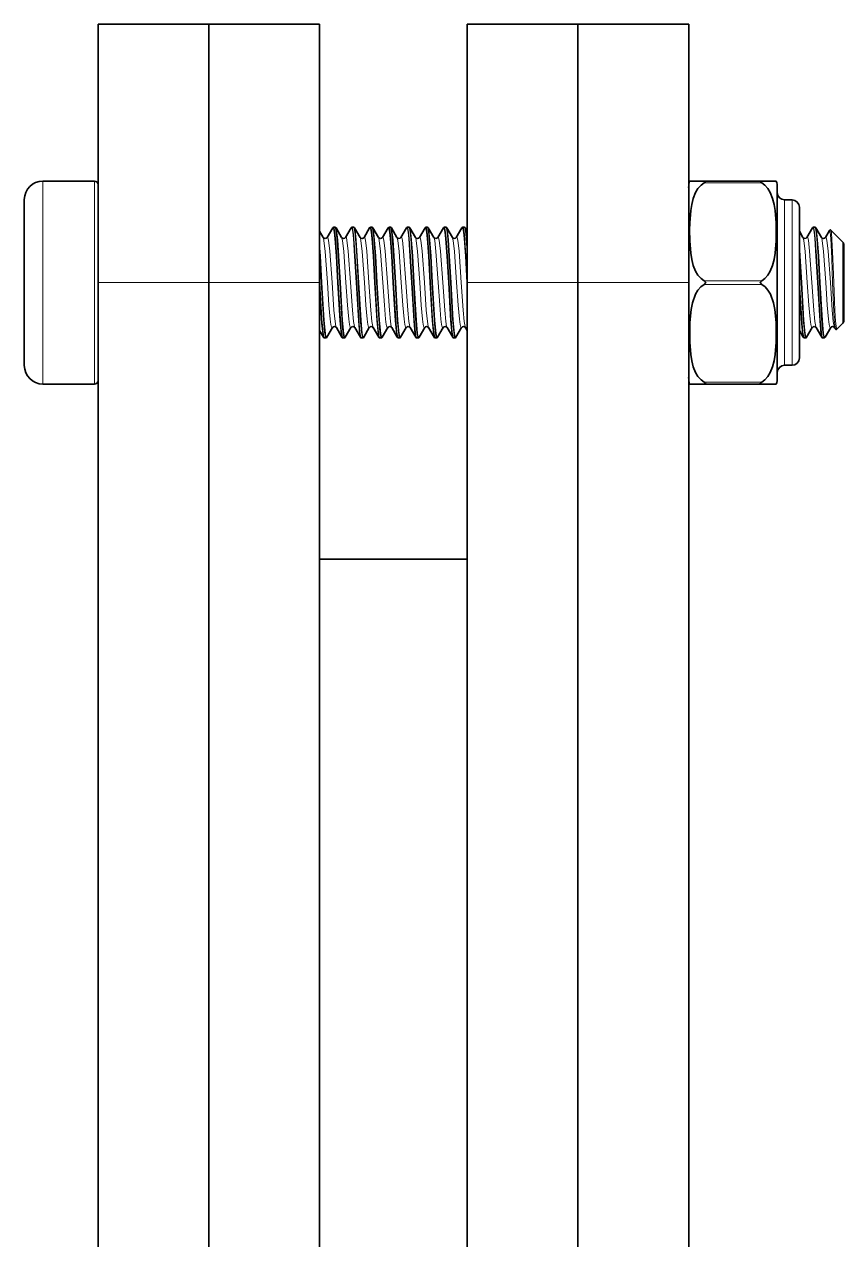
# Model space of a CAD drawing. Extents: x 413 to 941, y 150 to 687.
# Drawn here: x 423.9 to 446.1, y 422.56 to 455.5 of the extents above; entities that cross this region are included whole.
import ezdxf

# ---------------------------------------------------------------- set-up
doc = ezdxf.new("R2010")
doc.units = 0

msp = doc.modelspace()

# ---------------------------------------------------------------- linework, layer by layer
at = {"color": 7, "lineweight": 35, "ltscale": 0.175}
for p, q in [((425.897, 455.5), (425.897, 448.5)), ((428.897, 455.5), (428.897, 448.5)), ((428.897, 455.5), (428.897, 448.5)), ((431.897, 455.5), (431.897, 448.5)), ((435.897, 455.5), (435.897, 448.5)), ((438.897, 455.5), (438.897, 448.5)), ((438.897, 448.5), (438.897, 455.5)), ((441.897, 448.5), (441.897, 455.5))]:
    msp.add_line(p, q, dxfattribs=at)
at = {"color": 7, "lineweight": 35, "ltscale": 0.075}
for p, q in [((425.897, 455.5), (428.897, 455.5)), ((428.897, 455.5), (431.897, 455.5)), ((438.897, 455.5), (435.897, 455.5)), ((438.897, 455.5), (441.897, 455.5))]:
    msp.add_line(p, q, dxfattribs=at)
at = {"color": 7, "lineweight": 13, "ltscale": 0.035789}
for p, q in [((424.397, 451.25), (424.397, 449.818)), ((425.797, 451.25), (425.797, 449.818))]:
    msp.add_line(p, q, dxfattribs=at)
at = {"color": 7, "lineweight": 35, "ltscale": 0.035}
for p, q in [((425.797, 451.25), (424.397, 451.25)), ((425.797, 445.75), (424.397, 445.75))]:
    msp.add_line(p, q, dxfattribs=at)
at = {"color": 7, "lineweight": 35, "ltscale": 0.034488}
msp.add_line((425.897, 451.15), (425.897, 449.77), dxfattribs=at)
at = {"color": 7, "lineweight": 35, "ltscale": 0.009785}
for p, q in [((441.923, 451.25), (442.314, 451.25)), ((443.879, 451.25), (444.271, 451.25)), ((441.923, 445.75), (442.314, 445.75)), ((444.271, 445.75), (443.879, 445.75))]:
    msp.add_line(p, q, dxfattribs=at)
at = {"color": 7, "lineweight": 35, "ltscale": 0.039131}
for p, q in [((442.314, 451.25), (443.879, 451.25)), ((442.314, 445.75), (443.879, 445.75))]:
    msp.add_line(p, q, dxfattribs=at)
at = {"color": 7, "lineweight": 13, "ltscale": 0.039131}
for p, q in [((442.314, 451.2), (443.879, 451.2)), ((442.314, 448.55), (443.879, 448.55)), ((442.314, 448.45), (443.879, 448.45)), ((442.314, 445.8), (443.879, 445.8))]:
    msp.add_line(p, q, dxfattribs=at)
at = {"color": 7, "lineweight": 35, "ltscale": 0.030886}
msp.add_line((444.297, 449.84), (444.297, 451.075), dxfattribs=at)
at = {"color": 7, "lineweight": 35, "ltscale": 0.029282}
msp.add_line((423.897, 450.75), (423.897, 449.579), dxfattribs=at)
at = {"color": 7, "lineweight": 13, "ltscale": 0.0829}
for p, q in [((444.497, 447.425), (444.497, 450.741)), ((444.697, 447.425), (444.697, 450.741))]:
    msp.add_line(p, q, dxfattribs=at)
at = {"color": 7, "lineweight": 35, "ltscale": 0.005}
for p, q in [((444.497, 450.741), (444.697, 450.741)), ((444.497, 446.259), (444.697, 446.259))]:
    msp.add_line(p, q, dxfattribs=at)
at = {"color": 7, "lineweight": 35, "ltscale": 0.075504}
msp.add_line((444.897, 447.521), (444.897, 450.541), dxfattribs=at)
at = {"color": 7, "lineweight": 35, "ltscale": 0.007571}
for p, q in [((432.253, 449.984), (432.101, 449.722)), ((432.342, 449.984), (432.494, 449.722)), ((432.753, 449.984), (432.601, 449.722)), ((432.842, 449.984), (432.994, 449.722)), ((433.253, 449.984), (433.101, 449.722)), ((433.342, 449.984), (433.494, 449.722)), ((433.753, 449.984), (433.601, 449.722)), ((433.842, 449.984), (433.994, 449.722)), ((434.253, 449.984), (434.101, 449.722)), ((434.342, 449.984), (434.494, 449.722)), ((434.753, 449.984), (434.601, 449.722)), ((434.842, 449.984), (434.994, 449.722)), ((435.253, 449.984), (435.101, 449.722)), ((435.342, 449.984), (435.494, 449.722)), ((435.753, 449.984), (435.601, 449.722)), ((445.253, 449.984), (445.101, 449.722)), ((445.342, 449.984), (445.494, 449.722)), ((432.092, 447.016), (432.244, 447.278)), ((432.503, 447.016), (432.351, 447.278)), ((432.592, 447.016), (432.744, 447.278)), ((433.003, 447.016), (432.851, 447.278)), ((433.092, 447.016), (433.244, 447.278)), ((433.503, 447.016), (433.351, 447.278)), ((433.592, 447.016), (433.744, 447.278)), ((434.003, 447.016), (433.851, 447.278)), ((434.092, 447.016), (434.244, 447.278)), ((434.503, 447.016), (434.351, 447.278)), ((434.592, 447.016), (434.744, 447.278)), ((435.003, 447.016), (434.851, 447.278)), ((435.092, 447.016), (435.244, 447.278)), ((435.503, 447.016), (435.351, 447.278)), ((435.592, 447.016), (435.744, 447.278)), ((445.092, 447.016), (445.244, 447.278)), ((445.503, 447.016), (445.351, 447.278)), ((445.592, 447.016), (445.744, 447.278))]:
    msp.add_line(p, q, dxfattribs=at)
at = {"color": 7, "lineweight": 35, "ltscale": 0.000984192}
for p, q in [((432.317, 450), (432.278, 450)), ((432.817, 450), (432.778, 450)), ((433.317, 450), (433.278, 450)), ((433.817, 450), (433.778, 450)), ((434.317, 450), (434.278, 450)), ((434.817, 450), (434.778, 450)), ((435.317, 450), (435.278, 450)), ((435.817, 450), (435.778, 450)), ((445.317, 450), (445.278, 450)), ((432.067, 447), (432.028, 447)), ((432.567, 447), (432.528, 447)), ((433.067, 447), (433.028, 447)), ((433.567, 447), (433.528, 447)), ((434.067, 447), (434.028, 447)), ((434.567, 447), (434.528, 447)), ((435.067, 447), (435.028, 447)), ((435.567, 447), (435.528, 447)), ((445.067, 447), (445.028, 447)), ((445.567, 447), (445.528, 447))]:
    msp.add_line(p, q, dxfattribs=at)
at = {"color": 7, "lineweight": 35, "ltscale": 0.002735}
msp.add_line((435.842, 449.984), (435.897, 449.889), dxfattribs=at)
at = {"color": 7, "lineweight": 13, "ltscale": 0.101711}
for p, q in [((424.397, 449.818), (424.397, 445.75)), ((425.797, 449.818), (425.797, 445.75))]:
    msp.add_line(p, q, dxfattribs=at)
at = {"color": 7, "lineweight": 35, "ltscale": 0.098013}
msp.add_line((425.897, 449.77), (425.897, 445.85), dxfattribs=at)
at = {"color": 7, "lineweight": 35, "ltscale": 0.004836}
msp.add_line((431.897, 449.889), (431.994, 449.722), dxfattribs=at)
at = {"color": 7, "lineweight": 35, "ltscale": 0.097885}
msp.add_line((444.297, 445.925), (444.297, 449.84), dxfattribs=at)
at = {"color": 7, "lineweight": 35, "ltscale": 0.004835}
msp.add_line((444.897, 449.889), (444.994, 449.722), dxfattribs=at)
at = {"color": 7, "lineweight": 35, "ltscale": 0.005623}
msp.add_line((445.714, 449.916), (445.601, 449.722), dxfattribs=at)
at = {"color": 7, "lineweight": 35, "ltscale": 0.011418}
msp.add_line((446.073, 449.599), (445.75, 449.922), dxfattribs=at)
at = {"color": 7, "lineweight": 35, "ltscale": 0.083218}
msp.add_line((423.897, 449.579), (423.897, 446.25), dxfattribs=at)
at = {"color": 7, "lineweight": 13, "ltscale": 0.008567}
msp.add_line((431.897, 449.557), (431.919, 449.215), dxfattribs=at)
at = {"color": 7, "lineweight": 13, "ltscale": 0.008681}
msp.add_line((444.896, 449.562), (444.919, 449.215), dxfattribs=at)
at = {"color": 7, "lineweight": 13, "ltscale": 0.014305}
msp.add_line((446.073, 449.599), (446.073, 449.027), dxfattribs=at)
at = {"color": 7, "lineweight": 35, "ltscale": 0.013568}
msp.add_line((446.097, 449.543), (446.097, 449), dxfattribs=at)
at = {"color": 7, "lineweight": 13, "ltscale": 0.002283}
for p, q in [((431.897, 449.31), (431.902, 449.219)), ((444.897, 449.31), (444.902, 449.219))]:
    msp.add_line(p, q, dxfattribs=at)
at = {"color": 7, "lineweight": 13, "ltscale": 0.018029}
for p, q in [((431.902, 449.219), (431.942, 448.499)), ((432.402, 449.219), (432.442, 448.499)), ((432.902, 449.219), (432.942, 448.499)), ((433.402, 449.219), (433.442, 448.499)), ((433.902, 449.219), (433.942, 448.499)), ((434.402, 449.219), (434.442, 448.499)), ((434.902, 449.219), (434.942, 448.499)), ((435.402, 449.219), (435.442, 448.499)), ((444.902, 449.219), (444.942, 448.499)), ((445.402, 449.219), (445.442, 448.499))]:
    msp.add_line(p, q, dxfattribs=at)
at = {"color": 7, "lineweight": 13, "ltscale": 0.017906}
for p, q in [((431.919, 449.215), (431.959, 448.5)), ((432.419, 449.215), (432.459, 448.5)), ((432.919, 449.215), (432.959, 448.5)), ((433.419, 449.215), (433.459, 448.5)), ((433.919, 449.215), (433.959, 448.5)), ((434.419, 449.215), (434.459, 448.5)), ((434.919, 449.215), (434.959, 448.5)), ((435.419, 449.215), (435.459, 448.5)), ((444.919, 449.215), (444.959, 448.5)), ((445.419, 449.215), (445.459, 448.5))]:
    msp.add_line(p, q, dxfattribs=at)
at = {"color": 7, "lineweight": 13, "ltscale": 0.017866}
for p, q in [((432.385, 448.5), (432.346, 449.213)), ((432.885, 448.5), (432.846, 449.213)), ((433.385, 448.5), (433.346, 449.213)), ((433.885, 448.5), (433.846, 449.213)), ((434.385, 448.5), (434.346, 449.213)), ((434.885, 448.5), (434.846, 449.213)), ((435.385, 448.5), (435.346, 449.213)), ((435.885, 448.5), (435.846, 449.213)), ((445.385, 448.5), (445.346, 449.213))]:
    msp.add_line(p, q, dxfattribs=at)
at = {"color": 7, "lineweight": 13, "ltscale": 0.017983}
msp.add_line((432.403, 448.501), (432.363, 449.219), dxfattribs=at)
at = {"color": 7, "lineweight": 13, "ltscale": 0.017982}
for p, q in [((432.903, 448.501), (432.863, 449.219)), ((433.403, 448.501), (433.363, 449.219)), ((433.903, 448.501), (433.863, 449.219)), ((434.403, 448.501), (434.363, 449.219)), ((434.903, 448.501), (434.863, 449.219)), ((435.403, 448.501), (435.363, 449.219)), ((445.403, 448.501), (445.363, 449.219))]:
    msp.add_line(p, q, dxfattribs=at)
at = {"color": 7, "lineweight": 13, "ltscale": 0.01512}
msp.add_line((435.897, 448.615), (435.863, 449.219), dxfattribs=at)
at = {"color": 7, "lineweight": 13, "ltscale": 0.016338}
msp.add_line((445.798, 448.5), (445.773, 449.153), dxfattribs=at)
at = {"color": 7, "lineweight": 13, "ltscale": 0.016384}
msp.add_line((445.829, 448.501), (445.804, 449.156), dxfattribs=at)
at = {"color": 7, "lineweight": 13, "ltscale": 0.040653}
msp.add_line((446.073, 449.027), (446.073, 447.401), dxfattribs=at)
at = {"color": 7, "lineweight": 35, "ltscale": 0.038562}
msp.add_line((446.097, 449), (446.097, 447.457), dxfattribs=at)
at = {"color": 7, "lineweight": 35}
for p, q in [((425.897, 392.5), (425.897, 448.5)), ((428.897, 392.5), (428.897, 448.5)), ((428.897, 392.5), (428.897, 448.5)), ((431.897, 392.5), (431.897, 448.5)), ((435.897, 421.625), (435.897, 448.5)), ((438.897, 421.625), (438.897, 448.5)), ((438.897, 448.5), (438.897, 392.5)), ((441.897, 448.5), (441.897, 392.5))]:
    msp.add_line(p, q, dxfattribs=at)
at = {"color": 7, "lineweight": 13, "ltscale": 0.075}
for p, q in [((425.897, 448.5), (428.897, 448.5)), ((428.897, 448.5), (431.897, 448.5)), ((438.897, 448.5), (435.897, 448.5)), ((438.897, 448.5), (441.897, 448.5))]:
    msp.add_line(p, q, dxfattribs=at)
at = {"color": 7, "lineweight": 13, "ltscale": 0.002863}
msp.add_line((431.903, 448.501), (431.896, 448.615), dxfattribs=at)
at = {"color": 7, "lineweight": 13, "ltscale": 0.005276}
msp.add_line((435.897, 448.289), (435.885, 448.5), dxfattribs=at)
at = {"color": 7, "lineweight": 13, "ltscale": 0.002833}
msp.add_line((444.903, 448.501), (444.897, 448.614), dxfattribs=at)
at = {"color": 7, "lineweight": 13, "ltscale": 0.02917}
for p, q in [((444.497, 446.259), (444.497, 447.425)), ((444.697, 446.259), (444.697, 447.425))]:
    msp.add_line(p, q, dxfattribs=at)
at = {"color": 7, "lineweight": 35, "ltscale": 0.026568}
msp.add_line((444.897, 446.459), (444.897, 447.521), dxfattribs=at)
at = {"color": 7, "lineweight": 35, "ltscale": 0.005814}
msp.add_line((446.073, 447.401), (445.909, 447.236), dxfattribs=at)
at = {"color": 7, "lineweight": 35, "ltscale": 0.005298}
for p, q in [((432.003, 447.016), (431.897, 447.2)), ((445.003, 447.016), (444.897, 447.2))]:
    msp.add_line(p, q, dxfattribs=at)
at = {"color": 7, "lineweight": 35, "ltscale": 0.002275}
msp.add_line((435.897, 447.2), (435.851, 447.278), dxfattribs=at)
at = {"color": 7, "lineweight": 35, "ltscale": 0.001036}
msp.add_line((445.872, 447.242), (445.851, 447.278), dxfattribs=at)
at = {"color": 7, "lineweight": 35, "ltscale": 0.1}
msp.add_line((431.897, 441), (435.897, 441), dxfattribs=at)
at = {"color": 7, "lineweight": 35, "ltscale": 6.3324e-05}
msp.add_line((425.897, 440.45), (425.897, 440.447), dxfattribs=at)
at = {"color": 7, "lineweight": 35, "ltscale": 0.000415802}
msp.add_line((425.897, 440.447), (425.897, 440.43), dxfattribs=at)
at = {"color": 7, "lineweight": 35, "ltscale": 0.056585}
msp.add_line((425.897, 440.43), (425.897, 438.167), dxfattribs=at)
at = {"color": 7, "lineweight": 35, "ltscale": 0.013756}
msp.add_line((425.897, 440.412), (425.897, 439.862), dxfattribs=at)
at = {"color": 7, "lineweight": 35, "ltscale": 0.011607}
msp.add_line((425.897, 439.862), (425.897, 439.397), dxfattribs=at)
at = {"color": 7, "lineweight": 35, "ltscale": 0.013713}
msp.add_line((425.897, 439.524), (425.897, 438.976), dxfattribs=at)
at = {"color": 7, "lineweight": 35, "ltscale": 0.021535}
msp.add_line((425.897, 439.397), (425.897, 438.536), dxfattribs=at)
at = {"color": 7, "lineweight": 35, "ltscale": 0.000295258}
msp.add_line((425.897, 439.335), (425.897, 439.323), dxfattribs=at)
at = {"color": 7, "lineweight": 35, "ltscale": 0.018361}
msp.add_line((425.897, 439.323), (425.897, 438.589), dxfattribs=at)
at = {"color": 7, "lineweight": 35, "ltscale": 0.115139}
msp.add_line((425.897, 438.976), (425.897, 434.37), dxfattribs=at)
at = {"color": 7, "lineweight": 35, "ltscale": 0.000484467}
msp.add_line((425.897, 438.589), (425.897, 438.57), dxfattribs=at)
at = {"color": 7, "lineweight": 35, "ltscale": 0.006107}
msp.add_line((425.897, 438.57), (425.897, 438.325), dxfattribs=at)
at = {"color": 7, "lineweight": 35, "ltscale": 0.055211}
msp.add_line((425.897, 438.536), (425.897, 436.328), dxfattribs=at)
at = {"color": 7, "lineweight": 35, "ltscale": 0.028132}
msp.add_line((425.897, 438.325), (425.897, 437.2), dxfattribs=at)
at = {"color": 7, "lineweight": 35, "ltscale": 0.120142}
msp.add_line((425.897, 438.167), (425.897, 433.361), dxfattribs=at)
at = {"color": 7, "lineweight": 35, "ltscale": 0.010592}
msp.add_line((425.897, 437.2), (425.897, 436.776), dxfattribs=at)
at = {"color": 7, "lineweight": 35, "ltscale": 0.068308}
msp.add_line((425.897, 436.776), (425.897, 434.044), dxfattribs=at)
at = {"color": 7, "lineweight": 35, "ltscale": 0.001158}
msp.add_line((425.897, 436.609), (425.897, 436.563), dxfattribs=at)
at = {"color": 7, "lineweight": 35, "ltscale": 0.07522}
msp.add_line((425.897, 436.563), (425.897, 433.554), dxfattribs=at)
at = {"color": 7, "lineweight": 35, "ltscale": 0.07414}
msp.add_line((425.897, 436.328), (425.897, 433.362), dxfattribs=at)
at = {"color": 7, "lineweight": 35, "ltscale": 0.025192}
msp.add_line((425.897, 434.37), (425.897, 433.362), dxfattribs=at)
at = {"color": 7, "lineweight": 35, "ltscale": 0.06265}
msp.add_line((425.897, 434.044), (425.897, 431.538), dxfattribs=at)
at = {"color": 7, "lineweight": 35, "ltscale": 0.057817}
msp.add_line((425.897, 433.554), (425.897, 431.241), dxfattribs=at)
at = {"color": 7, "lineweight": 35, "ltscale": 0.013192}
msp.add_line((425.897, 433.362), (425.897, 432.835), dxfattribs=at)
at = {"color": 7, "lineweight": 35, "ltscale": 0.036871}
msp.add_line((425.897, 432.835), (425.897, 431.36), dxfattribs=at)
at = {"color": 7, "lineweight": 35, "ltscale": 0.024728}
msp.add_line((425.897, 431.664), (425.897, 430.675), dxfattribs=at)
at = {"color": 7, "lineweight": 35, "ltscale": 0.000115967}
msp.add_line((425.897, 431.36), (425.897, 431.355), dxfattribs=at)
at = {"color": 7, "lineweight": 35, "ltscale": 0.017004}
msp.add_line((425.897, 431.355), (425.897, 430.675), dxfattribs=at)
at = {"color": 7, "lineweight": 35, "ltscale": 0.014156}
msp.add_line((425.897, 431.241), (425.897, 430.675), dxfattribs=at)
at = {"color": 7, "lineweight": 35, "ltscale": 0.012198}
msp.add_line((425.897, 431.163), (425.897, 430.675), dxfattribs=at)
at = {"color": 7, "lineweight": 35, "ltscale": 0.018418}
msp.add_line((425.897, 429.938), (425.897, 430.675), dxfattribs=at)
at = {"color": 7, "lineweight": 35, "ltscale": 0.018416}
msp.add_line((425.897, 429.201), (425.897, 429.938), dxfattribs=at)
at = {"color": 7, "lineweight": 35, "ltscale": 0.00059433}
msp.add_line((425.897, 429.31), (425.897, 429.286), dxfattribs=at)
at = {"color": 7, "lineweight": 35, "ltscale": 0.055013}
msp.add_line((425.897, 429.25), (425.897, 427.05), dxfattribs=at)
at = {"color": 7, "lineweight": 35, "ltscale": 0.025603}
msp.add_line((425.897, 429.201), (425.897, 428.177), dxfattribs=at)
at = {"color": 7, "lineweight": 35, "ltscale": 0.012718}
msp.add_line((425.897, 428.177), (425.897, 427.668), dxfattribs=at)
at = {"color": 7, "lineweight": 35, "ltscale": 0.009161}
msp.add_line((425.897, 427.668), (425.897, 427.302), dxfattribs=at)
at = {"color": 7, "lineweight": 35, "ltscale": 0.000362396}
msp.add_line((425.897, 427.302), (425.897, 427.287), dxfattribs=at)
at = {"color": 7, "lineweight": 35, "ltscale": 0.025158}
msp.add_line((425.897, 427.287), (425.897, 426.281), dxfattribs=at)
at = {"color": 7, "lineweight": 35, "ltscale": 0.03147}
msp.add_line((425.897, 427.076), (425.897, 425.818), dxfattribs=at)
at = {"color": 7, "lineweight": 35, "ltscale": 0.004443}
msp.add_line((425.897, 427.05), (425.897, 426.872), dxfattribs=at)
at = {"color": 7, "lineweight": 35, "ltscale": 0.021283}
msp.add_line((425.897, 426.872), (425.897, 426.021), dxfattribs=at)
at = {"color": 7, "lineweight": 35, "ltscale": 0.006012}
msp.add_line((425.897, 426.281), (425.897, 426.04), dxfattribs=at)
at = {"color": 7, "lineweight": 35, "ltscale": 0.001806}
msp.add_line((425.897, 426.021), (425.897, 425.949), dxfattribs=at)
at = {"color": 7, "lineweight": 35, "ltscale": 0.00057373}
msp.add_line((425.897, 425.818), (425.897, 425.795), dxfattribs=at)
at = {"color": 7, "lineweight": 35, "ltscale": 0.010545}
msp.add_line((425.897, 425.795), (425.897, 425.373), dxfattribs=at)
at = {"color": 7, "lineweight": 35, "ltscale": 0.036629}
msp.add_line((425.897, 425.576), (425.897, 424.111), dxfattribs=at)
at = {"color": 7, "lineweight": 35, "ltscale": 0.010445}
msp.add_line((425.897, 425.453), (425.897, 425.035), dxfattribs=at)
at = {"color": 7, "lineweight": 35, "ltscale": 0.010121}
msp.add_line((425.897, 424.111), (425.897, 423.706), dxfattribs=at)
at = {"color": 7, "lineweight": 35, "ltscale": 0.02868}
msp.add_line((425.897, 422.56), (425.897, 423.707), dxfattribs=at)
at = {"color": 7, "lineweight": 35, "ltscale": 0.025837}
msp.add_line((425.897, 422.793), (425.897, 421.76), dxfattribs=at)
at = {"color": 7, "lineweight": 35}
for points in [[(442.314, 451.2), (442.231, 451.139), (442.149, 451.046), (442.086, 450.941), (442.022, 450.783), (441.98, 450.62), (441.953, 450.452), (441.927, 450.117), (441.923, 449.931)], [(442.314, 451.25), (442.357, 451.243), (442.361, 451.234), (442.314, 451.2)], [(443.879, 451.25), (443.836, 451.243), (443.833, 451.234), (443.879, 451.2)], [(443.879, 451.2), (443.962, 451.139), (444.044, 451.046), (444.107, 450.941), (444.171, 450.783), (444.213, 450.62), (444.24, 450.452), (444.266, 450.117), (444.27, 449.931)], [(442.314, 448.55), (442.231, 448.611), (442.149, 448.704), (442.086, 448.809), (442.022, 448.967), (441.98, 449.13), (441.953, 449.298), (441.927, 449.633), (441.923, 449.931)], [(443.879, 448.55), (443.962, 448.611), (444.044, 448.704), (444.107, 448.809), (444.171, 448.967), (444.213, 449.13), (444.24, 449.298), (444.266, 449.633), (444.27, 449.931)], [(442.314, 445.8), (442.231, 445.861), (442.149, 445.954), (442.086, 446.059), (442.022, 446.217), (441.98, 446.38), (441.953, 446.548), (441.927, 446.883), (441.929, 447.415), (441.963, 447.77), (441.998, 447.947), (442.083, 448.185), (442.149, 448.296), (442.222, 448.381), (442.314, 448.45)], [(442.314, 448.55), (442.361, 448.498), (442.314, 448.45)], [(443.879, 448.55), (443.832, 448.498), (443.879, 448.45)], [(443.879, 445.8), (443.962, 445.861), (444.044, 445.954), (444.107, 446.059), (444.171, 446.217), (444.213, 446.38), (444.24, 446.548), (444.266, 446.883), (444.264, 447.415), (444.23, 447.77), (444.195, 447.947), (444.11, 448.185), (444.044, 448.296), (443.971, 448.381), (443.879, 448.45)], [(442.314, 445.8), (442.357, 445.771), (442.36, 445.759), (442.314, 445.75)], [(443.879, 445.8), (443.836, 445.771), (443.833, 445.759), (443.879, 445.75)]]:
    msp.add_lwpolyline(points, dxfattribs=at)
at = {"color": 7, "lineweight": 13}
for points in [[(432.253, 449.984), (432.257, 449.989), (432.26, 449.99), (432.262, 449.99), (432.263, 449.989), (432.266, 449.986), (432.275, 449.964), (432.293, 449.868), (432.311, 449.696), (432.346, 449.213)], [(432.278, 450), (432.279, 450), (432.282, 449.997), (432.285, 449.993), (432.292, 449.977), (432.319, 449.805), (432.363, 449.219)], [(432.317, 450), (432.319, 450), (432.322, 449.997), (432.325, 449.993), (432.331, 449.977), (432.358, 449.805), (432.402, 449.219)], [(432.342, 449.984), (432.347, 449.971), (432.358, 449.927), (432.388, 449.663), (432.419, 449.215)], [(432.753, 449.984), (432.757, 449.989), (432.76, 449.99), (432.762, 449.99), (432.763, 449.989), (432.766, 449.986), (432.775, 449.964), (432.793, 449.868), (432.811, 449.696), (432.846, 449.213)], [(432.778, 450), (432.779, 450), (432.782, 449.997), (432.785, 449.993), (432.792, 449.977), (432.819, 449.805), (432.863, 449.219)], [(432.817, 450), (432.819, 450), (432.822, 449.997), (432.825, 449.993), (432.831, 449.977), (432.858, 449.805), (432.902, 449.219)], [(432.842, 449.984), (432.847, 449.971), (432.858, 449.927), (432.888, 449.663), (432.919, 449.215)], [(433.253, 449.984), (433.257, 449.989), (433.26, 449.99), (433.262, 449.99), (433.263, 449.989), (433.266, 449.986), (433.275, 449.964), (433.293, 449.868), (433.311, 449.696), (433.346, 449.213)], [(433.278, 450), (433.279, 450), (433.282, 449.997), (433.285, 449.993), (433.292, 449.977), (433.319, 449.805), (433.363, 449.219)], [(433.317, 450), (433.319, 450), (433.322, 449.997), (433.325, 449.993), (433.331, 449.977), (433.358, 449.805), (433.402, 449.219)], [(433.342, 449.984), (433.347, 449.971), (433.358, 449.927), (433.388, 449.663), (433.419, 449.215)], [(433.753, 449.984), (433.757, 449.989), (433.76, 449.99), (433.762, 449.99), (433.763, 449.989), (433.766, 449.986), (433.775, 449.964), (433.793, 449.868), (433.811, 449.696), (433.846, 449.213)], [(433.778, 450), (433.779, 450), (433.782, 449.997), (433.785, 449.993), (433.792, 449.977), (433.819, 449.805), (433.863, 449.219)], [(433.817, 450), (433.819, 450), (433.822, 449.997), (433.825, 449.993), (433.831, 449.977), (433.858, 449.805), (433.902, 449.219)], [(433.842, 449.984), (433.847, 449.971), (433.858, 449.927), (433.888, 449.663), (433.919, 449.215)], [(434.253, 449.984), (434.257, 449.989), (434.26, 449.99), (434.262, 449.99), (434.263, 449.989), (434.266, 449.986), (434.275, 449.964), (434.293, 449.868), (434.311, 449.696), (434.346, 449.213)], [(434.278, 450), (434.279, 450), (434.282, 449.997), (434.285, 449.993), (434.292, 449.977), (434.319, 449.805), (434.363, 449.219)], [(434.317, 450), (434.319, 450), (434.322, 449.997), (434.325, 449.993), (434.331, 449.977), (434.358, 449.805), (434.402, 449.219)], [(434.342, 449.984), (434.347, 449.971), (434.358, 449.927), (434.388, 449.663), (434.419, 449.215)], [(434.753, 449.984), (434.757, 449.989), (434.76, 449.99), (434.762, 449.99), (434.763, 449.989), (434.766, 449.986), (434.775, 449.964), (434.793, 449.868), (434.811, 449.696), (434.846, 449.213)], [(434.778, 450), (434.779, 450), (434.782, 449.997), (434.785, 449.993), (434.792, 449.977), (434.819, 449.805), (434.863, 449.219)], [(434.817, 450), (434.819, 450), (434.822, 449.997), (434.825, 449.993), (434.831, 449.977), (434.858, 449.805), (434.902, 449.219)], [(434.842, 449.984), (434.847, 449.971), (434.858, 449.927), (434.888, 449.663), (434.919, 449.215)], [(435.253, 449.984), (435.257, 449.989), (435.26, 449.99), (435.262, 449.99), (435.263, 449.989), (435.266, 449.986), (435.275, 449.964), (435.293, 449.868), (435.311, 449.696), (435.346, 449.213)], [(435.278, 450), (435.279, 450), (435.282, 449.997), (435.285, 449.993), (435.292, 449.977), (435.319, 449.805), (435.363, 449.219)], [(435.317, 450), (435.319, 450), (435.322, 449.997), (435.325, 449.993), (435.331, 449.977), (435.358, 449.805), (435.402, 449.219)], [(435.342, 449.984), (435.347, 449.971), (435.358, 449.927), (435.388, 449.663), (435.419, 449.215)], [(435.753, 449.984), (435.757, 449.989), (435.76, 449.99), (435.762, 449.99), (435.763, 449.989), (435.766, 449.986), (435.775, 449.964), (435.793, 449.868), (435.811, 449.696), (435.846, 449.213)], [(435.778, 450), (435.779, 450), (435.782, 449.997), (435.785, 449.993), (435.792, 449.977), (435.819, 449.805), (435.863, 449.219)], [(435.817, 450), (435.818, 450), (435.821, 449.998), (435.824, 449.994), (435.83, 449.98), (435.855, 449.829), (435.897, 449.31)], [(435.842, 449.984), (435.847, 449.972), (435.857, 449.932), (435.897, 449.557)], [(445.253, 449.984), (445.257, 449.989), (445.26, 449.99), (445.262, 449.99), (445.263, 449.989), (445.266, 449.986), (445.275, 449.964), (445.293, 449.868), (445.311, 449.696), (445.346, 449.213)], [(445.278, 450), (445.279, 450), (445.282, 449.997), (445.285, 449.993), (445.292, 449.977), (445.319, 449.805), (445.363, 449.219)], [(445.317, 450), (445.319, 450), (445.322, 449.997), (445.325, 449.993), (445.331, 449.977), (445.358, 449.805), (445.402, 449.219)], [(445.342, 449.984), (445.347, 449.971), (445.358, 449.927), (445.388, 449.663), (445.419, 449.215)], [(432.11, 448.5), (432.05, 449.341), (432.015, 449.64), (432.001, 449.704), (431.994, 449.722)], [(432.235, 448.5), (432.174, 449.349), (432.139, 449.646), (432.123, 449.711), (432.115, 449.726), (432.111, 449.729), (432.107, 449.729), (432.103, 449.725), (432.101, 449.722)], [(432.61, 448.5), (432.55, 449.341), (432.515, 449.64), (432.501, 449.704), (432.494, 449.722)], [(432.735, 448.5), (432.674, 449.349), (432.639, 449.646), (432.623, 449.711), (432.615, 449.726), (432.611, 449.729), (432.607, 449.729), (432.603, 449.725), (432.601, 449.722)], [(433.11, 448.5), (433.05, 449.341), (433.015, 449.64), (433.001, 449.704), (432.994, 449.722)], [(433.235, 448.5), (433.174, 449.349), (433.139, 449.646), (433.123, 449.711), (433.115, 449.726), (433.111, 449.729), (433.107, 449.729), (433.103, 449.725), (433.101, 449.722)], [(433.61, 448.5), (433.55, 449.341), (433.515, 449.64), (433.501, 449.704), (433.494, 449.722)], [(433.735, 448.5), (433.674, 449.349), (433.639, 449.646), (433.623, 449.711), (433.615, 449.726), (433.611, 449.729), (433.607, 449.729), (433.603, 449.725), (433.601, 449.722)], [(434.11, 448.5), (434.05, 449.341), (434.015, 449.64), (434.001, 449.704), (433.994, 449.722)], [(434.235, 448.5), (434.174, 449.349), (434.139, 449.646), (434.123, 449.711), (434.115, 449.726), (434.111, 449.729), (434.107, 449.729), (434.103, 449.725), (434.101, 449.722)], [(434.61, 448.5), (434.55, 449.341), (434.515, 449.64), (434.501, 449.704), (434.494, 449.722)], [(434.735, 448.5), (434.674, 449.349), (434.639, 449.646), (434.623, 449.711), (434.615, 449.726), (434.611, 449.729), (434.607, 449.729), (434.603, 449.725), (434.601, 449.722)], [(435.11, 448.5), (435.05, 449.341), (435.015, 449.64), (435.001, 449.704), (434.994, 449.722)], [(435.235, 448.5), (435.174, 449.349), (435.139, 449.646), (435.123, 449.711), (435.115, 449.726), (435.111, 449.729), (435.107, 449.729), (435.103, 449.725), (435.101, 449.722)], [(435.61, 448.5), (435.55, 449.341), (435.515, 449.64), (435.501, 449.704), (435.494, 449.722)], [(435.735, 448.5), (435.674, 449.349), (435.639, 449.646), (435.623, 449.711), (435.615, 449.726), (435.611, 449.729), (435.607, 449.729), (435.603, 449.725), (435.601, 449.722)], [(445.11, 448.5), (445.05, 449.341), (445.015, 449.64), (445.001, 449.704), (444.994, 449.722)], [(445.235, 448.5), (445.174, 449.349), (445.139, 449.646), (445.123, 449.711), (445.115, 449.726), (445.111, 449.729), (445.107, 449.729), (445.103, 449.725), (445.101, 449.722)], [(445.61, 448.5), (445.55, 449.341), (445.515, 449.64), (445.501, 449.704), (445.494, 449.722)], [(445.735, 448.5), (445.674, 449.349), (445.639, 449.646), (445.623, 449.711), (445.615, 449.726), (445.611, 449.729), (445.607, 449.729), (445.603, 449.725), (445.601, 449.722)], [(445.773, 449.153), (445.746, 449.696), (445.731, 449.864), (445.723, 449.907), (445.72, 449.917), (445.718, 449.918), (445.717, 449.919), (445.716, 449.918), (445.714, 449.916)], [(445.804, 449.156), (445.779, 449.666), (445.766, 449.838), (445.755, 449.909), (445.752, 449.919), (445.75, 449.922)], [(431.903, 448.501), (431.96, 447.513), (431.991, 447.154), (432.015, 447.018), (432.021, 447.006), (432.023, 447.002), (432.026, 447), (432.028, 447)], [(431.942, 448.499), (431.999, 447.512), (432.031, 447.154), (432.055, 447.018), (432.06, 447.006), (432.063, 447.002), (432.066, 447), (432.067, 447)], [(431.959, 448.5), (432.02, 447.473), (432.053, 447.122), (432.07, 447.034), (432.079, 447.014), (432.082, 447.011), (432.083, 447.01), (432.085, 447.01), (432.087, 447.011), (432.092, 447.016)], [(432.244, 447.278), (432.24, 447.273), (432.238, 447.271), (432.235, 447.271), (432.233, 447.271), (432.23, 447.273), (432.227, 447.276), (432.221, 447.289), (432.203, 447.365), (432.185, 447.505), (432.151, 447.892), (432.11, 448.5)], [(432.351, 447.278), (432.339, 447.312), (432.316, 447.449), (432.287, 447.748), (432.235, 448.5)], [(432.385, 448.5), (432.447, 447.462), (432.481, 447.113), (432.495, 447.036), (432.503, 447.016)], [(432.403, 448.501), (432.46, 447.513), (432.491, 447.154), (432.515, 447.018), (432.521, 447.006), (432.523, 447.002), (432.526, 447), (432.528, 447)], [(432.442, 448.499), (432.499, 447.512), (432.531, 447.154), (432.555, 447.018), (432.56, 447.006), (432.563, 447.002), (432.566, 447), (432.567, 447)], [(432.459, 448.5), (432.52, 447.473), (432.553, 447.122), (432.57, 447.034), (432.579, 447.014), (432.582, 447.011), (432.583, 447.01), (432.585, 447.01), (432.587, 447.011), (432.592, 447.016)], [(432.744, 447.278), (432.74, 447.273), (432.738, 447.271), (432.735, 447.271), (432.733, 447.271), (432.73, 447.273), (432.727, 447.276), (432.721, 447.289), (432.703, 447.365), (432.685, 447.505), (432.651, 447.892), (432.61, 448.5)], [(432.851, 447.278), (432.839, 447.312), (432.816, 447.449), (432.787, 447.748), (432.735, 448.5)], [(432.885, 448.5), (432.947, 447.462), (432.981, 447.113), (432.995, 447.036), (433.003, 447.016)], [(432.903, 448.501), (432.96, 447.513), (432.991, 447.154), (433.015, 447.018), (433.021, 447.006), (433.023, 447.002), (433.026, 447), (433.028, 447)], [(432.942, 448.499), (432.999, 447.512), (433.031, 447.154), (433.055, 447.018), (433.06, 447.006), (433.063, 447.002), (433.066, 447), (433.067, 447)], [(432.959, 448.5), (433.02, 447.473), (433.053, 447.122), (433.07, 447.034), (433.079, 447.014), (433.082, 447.011), (433.083, 447.01), (433.085, 447.01), (433.087, 447.011), (433.092, 447.016)], [(433.244, 447.278), (433.24, 447.273), (433.238, 447.271), (433.235, 447.271), (433.233, 447.271), (433.23, 447.273), (433.227, 447.276), (433.221, 447.289), (433.203, 447.365), (433.185, 447.505), (433.151, 447.892), (433.11, 448.5)], [(433.351, 447.278), (433.339, 447.312), (433.316, 447.449), (433.287, 447.748), (433.235, 448.5)], [(433.385, 448.5), (433.447, 447.462), (433.481, 447.113), (433.495, 447.036), (433.503, 447.016)], [(433.403, 448.501), (433.46, 447.513), (433.491, 447.154), (433.515, 447.018), (433.521, 447.006), (433.523, 447.002), (433.526, 447), (433.528, 447)], [(433.442, 448.499), (433.499, 447.512), (433.531, 447.154), (433.555, 447.018), (433.56, 447.006), (433.563, 447.002), (433.566, 447), (433.567, 447)], [(433.459, 448.5), (433.52, 447.473), (433.553, 447.122), (433.57, 447.034), (433.579, 447.014), (433.582, 447.011), (433.583, 447.01), (433.585, 447.01), (433.587, 447.011), (433.592, 447.016)], [(433.744, 447.278), (433.74, 447.273), (433.738, 447.271), (433.735, 447.271), (433.733, 447.271), (433.73, 447.273), (433.727, 447.276), (433.721, 447.289), (433.703, 447.365), (433.685, 447.505), (433.651, 447.892), (433.61, 448.5)], [(433.851, 447.278), (433.839, 447.312), (433.816, 447.449), (433.787, 447.748), (433.735, 448.5)], [(433.885, 448.5), (433.947, 447.462), (433.981, 447.113), (433.995, 447.036), (434.003, 447.016)], [(433.903, 448.501), (433.96, 447.513), (433.991, 447.154), (434.015, 447.018), (434.021, 447.006), (434.023, 447.002), (434.026, 447), (434.028, 447)], [(433.942, 448.499), (433.999, 447.512), (434.031, 447.154), (434.055, 447.018), (434.06, 447.006), (434.063, 447.002), (434.066, 447), (434.067, 447)], [(433.959, 448.5), (434.02, 447.473), (434.053, 447.122), (434.07, 447.034), (434.079, 447.014), (434.082, 447.011), (434.083, 447.01), (434.085, 447.01), (434.087, 447.011), (434.092, 447.016)], [(434.244, 447.278), (434.24, 447.273), (434.238, 447.271), (434.235, 447.271), (434.233, 447.271), (434.23, 447.273), (434.227, 447.276), (434.221, 447.289), (434.203, 447.365), (434.185, 447.505), (434.151, 447.892), (434.11, 448.5)], [(434.351, 447.278), (434.339, 447.312), (434.316, 447.449), (434.287, 447.748), (434.235, 448.5)], [(434.385, 448.5), (434.447, 447.462), (434.481, 447.113), (434.495, 447.036), (434.503, 447.016)], [(434.403, 448.501), (434.46, 447.513), (434.491, 447.154), (434.515, 447.018), (434.521, 447.006), (434.523, 447.002), (434.526, 447), (434.528, 447)], [(434.442, 448.499), (434.499, 447.512), (434.531, 447.154), (434.555, 447.018), (434.56, 447.006), (434.563, 447.002), (434.566, 447), (434.567, 447)], [(434.459, 448.5), (434.52, 447.473), (434.553, 447.122), (434.57, 447.034), (434.579, 447.014), (434.582, 447.011), (434.583, 447.01), (434.585, 447.01), (434.587, 447.011), (434.592, 447.016)], [(434.744, 447.278), (434.74, 447.273), (434.738, 447.271), (434.735, 447.271), (434.733, 447.271), (434.73, 447.273), (434.727, 447.276), (434.721, 447.289), (434.703, 447.365), (434.685, 447.505), (434.651, 447.892), (434.61, 448.5)], [(434.851, 447.278), (434.839, 447.312), (434.816, 447.449), (434.787, 447.748), (434.735, 448.5)], [(434.885, 448.5), (434.947, 447.462), (434.981, 447.113), (434.995, 447.036), (435.003, 447.016)], [(434.903, 448.501), (434.96, 447.513), (434.991, 447.154), (435.015, 447.018), (435.021, 447.006), (435.023, 447.002), (435.026, 447), (435.028, 447)], [(434.942, 448.499), (434.999, 447.512), (435.031, 447.154), (435.055, 447.018), (435.06, 447.006), (435.063, 447.002), (435.066, 447), (435.067, 447)], [(434.959, 448.5), (435.02, 447.473), (435.053, 447.122), (435.07, 447.034), (435.079, 447.014), (435.082, 447.011), (435.083, 447.01), (435.085, 447.01), (435.087, 447.011), (435.092, 447.016)], [(435.244, 447.278), (435.24, 447.273), (435.238, 447.271), (435.235, 447.271), (435.233, 447.271), (435.23, 447.273), (435.227, 447.276), (435.221, 447.289), (435.203, 447.365), (435.185, 447.505), (435.151, 447.892), (435.11, 448.5)], [(435.351, 447.278), (435.339, 447.312), (435.316, 447.449), (435.287, 447.748), (435.235, 448.5)], [(435.385, 448.5), (435.447, 447.462), (435.481, 447.113), (435.495, 447.036), (435.503, 447.016)], [(435.403, 448.501), (435.46, 447.513), (435.491, 447.154), (435.515, 447.018), (435.521, 447.006), (435.523, 447.002), (435.526, 447), (435.528, 447)], [(435.442, 448.499), (435.499, 447.512), (435.531, 447.154), (435.555, 447.018), (435.56, 447.006), (435.563, 447.002), (435.566, 447), (435.567, 447)], [(435.459, 448.5), (435.52, 447.473), (435.553, 447.122), (435.57, 447.034), (435.579, 447.014), (435.582, 447.011), (435.583, 447.01), (435.585, 447.01), (435.587, 447.011), (435.592, 447.016)], [(435.744, 447.278), (435.74, 447.273), (435.738, 447.271), (435.735, 447.271), (435.733, 447.271), (435.73, 447.273), (435.727, 447.276), (435.721, 447.289), (435.703, 447.365), (435.685, 447.505), (435.651, 447.892), (435.61, 448.5)], [(435.851, 447.278), (435.839, 447.312), (435.816, 447.449), (435.787, 447.748), (435.735, 448.5)], [(444.903, 448.501), (444.96, 447.513), (444.991, 447.154), (445.015, 447.018), (445.021, 447.006), (445.023, 447.002), (445.026, 447), (445.028, 447)], [(444.942, 448.499), (444.999, 447.512), (445.031, 447.154), (445.055, 447.018), (445.06, 447.006), (445.063, 447.002), (445.066, 447), (445.067, 447)], [(444.959, 448.5), (445.02, 447.473), (445.053, 447.122), (445.07, 447.034), (445.079, 447.014), (445.082, 447.011), (445.083, 447.01), (445.085, 447.01), (445.087, 447.011), (445.092, 447.016)], [(445.244, 447.278), (445.24, 447.273), (445.238, 447.271), (445.235, 447.271), (445.233, 447.271), (445.23, 447.273), (445.227, 447.276), (445.221, 447.289), (445.203, 447.365), (445.185, 447.505), (445.151, 447.892), (445.11, 448.5)], [(445.351, 447.278), (445.339, 447.312), (445.316, 447.449), (445.287, 447.748), (445.235, 448.5)], [(445.385, 448.5), (445.447, 447.462), (445.481, 447.113), (445.495, 447.036), (445.503, 447.016)], [(445.403, 448.501), (445.46, 447.513), (445.491, 447.154), (445.515, 447.018), (445.521, 447.006), (445.523, 447.002), (445.526, 447), (445.528, 447)], [(445.442, 448.499), (445.499, 447.512), (445.531, 447.154), (445.555, 447.018), (445.56, 447.006), (445.563, 447.002), (445.566, 447), (445.567, 447)], [(445.459, 448.5), (445.52, 447.473), (445.553, 447.122), (445.57, 447.034), (445.579, 447.014), (445.582, 447.011), (445.583, 447.01), (445.585, 447.01), (445.587, 447.011), (445.592, 447.016)], [(445.744, 447.278), (445.74, 447.273), (445.738, 447.271), (445.735, 447.271), (445.733, 447.271), (445.73, 447.273), (445.727, 447.276), (445.721, 447.289), (445.703, 447.365), (445.685, 447.505), (445.651, 447.892), (445.61, 448.5)], [(445.851, 447.278), (445.839, 447.312), (445.816, 447.449), (445.787, 447.748), (445.735, 448.5)], [(445.872, 447.242), (445.868, 447.251), (445.862, 447.285), (445.842, 447.501), (445.798, 448.5)], [(445.909, 447.236), (445.907, 447.235), (445.906, 447.235), (445.905, 447.236), (445.903, 447.239), (445.898, 447.254), (445.877, 447.45), (445.86, 447.745), (445.829, 448.501)], [(431.897, 448.289), (431.952, 447.391), (431.983, 447.098), (431.996, 447.033), (432.003, 447.016)], [(444.897, 448.289), (444.952, 447.391), (444.983, 447.098), (444.996, 447.033), (445.003, 447.016)]]:
    msp.add_lwpolyline(points, dxfattribs=at)
at = {"color": 7, "lineweight": 35}
for centre, radius, start, end in [((424.397, 450.75), 0.5, 90, 180), ((425.797, 451.15), 0.1, 0.0336, 89.9664), ((442.497, 451.075), 0.601, 163.0947, 179.9956), ((443.696, 451.075), 0.601, 0.0044, 16.9053), ((444.497, 450.941), 0.2, 180, 270), ((444.697, 450.541), 0.2, 0, 90), ((432.279, 449.971), 0.0291, 93.2899, 154.5263), ((432.316, 449.971), 0.0287, 25.1025, 87.1259), ((432.779, 449.971), 0.0291, 93.2899, 154.5263), ((432.816, 449.971), 0.0287, 25.1025, 87.1259), ((433.279, 449.971), 0.0291, 93.2899, 154.5263), ((433.316, 449.971), 0.0287, 25.1025, 87.1259), ((433.779, 449.971), 0.0291, 93.2899, 154.5263), ((433.816, 449.971), 0.0287, 25.1025, 87.1259), ((434.279, 449.971), 0.0291, 93.2899, 154.5263), ((434.316, 449.971), 0.0287, 25.1025, 87.1259), ((434.779, 449.971), 0.0291, 93.2899, 154.5263), ((434.816, 449.971), 0.0287, 25.1025, 87.1259), ((435.279, 449.971), 0.0291, 93.2899, 154.5263), ((435.316, 449.971), 0.0287, 25.1025, 87.1259), ((435.779, 449.971), 0.0291, 93.2899, 154.5263), ((435.816, 449.971), 0.0287, 25.1025, 87.1259), ((445.279, 449.971), 0.0291, 93.2899, 154.5263), ((445.316, 449.971), 0.0287, 25.1025, 87.1259), ((432.046, 449.757), 0.0632, 213.5255, 270.9181), ((432.048, 449.757), 0.0632, 269.0834, 326.4742), ((432.546, 449.757), 0.0632, 213.5255, 270.918), ((432.548, 449.757), 0.0632, 269.0833, 326.4742), ((433.046, 449.757), 0.0632, 213.5255, 270.918), ((433.048, 449.757), 0.0632, 269.0833, 326.4742), ((433.546, 449.757), 0.0632, 213.5255, 270.918), ((433.548, 449.757), 0.0632, 269.0833, 326.4742), ((434.046, 449.757), 0.0632, 213.5255, 270.9181), ((434.048, 449.757), 0.0632, 269.0834, 326.4742), ((434.546, 449.757), 0.0632, 213.5255, 270.9181), ((434.548, 449.757), 0.0632, 269.0833, 326.4742), ((435.046, 449.757), 0.0632, 213.5255, 270.9181), ((435.048, 449.757), 0.0632, 269.0834, 326.4742), ((435.546, 449.757), 0.0632, 213.5255, 270.9181), ((435.548, 449.757), 0.0632, 269.0834, 326.4742), ((445.046, 449.757), 0.0632, 213.5255, 270.9181), ((445.048, 449.757), 0.0632, 269.0833, 326.4742), ((445.546, 449.757), 0.0632, 213.5255, 270.9181), ((445.548, 449.757), 0.0632, 269.0833, 326.4742), ((445.734, 449.906), 0.0227, 45.2793, 153.339), ((446.017, 449.543), 0.08, 0.0045, 44.9955), ((446.017, 447.457), 0.08, 315.0045, 359.9955), ((432.029, 447.029), 0.0291, 205.4737, 266.7101), ((432.066, 447.029), 0.0287, 272.8741, 334.8975), ((432.296, 447.243), 0.0632, 89.082, 146.4745), ((432.298, 447.243), 0.0632, 33.5258, 90.9167), ((432.529, 447.029), 0.0291, 205.4737, 266.7101), ((432.566, 447.029), 0.0287, 272.8741, 334.8975), ((432.796, 447.243), 0.0632, 89.0819, 146.4745), ((432.798, 447.243), 0.0632, 33.5258, 90.9166), ((433.029, 447.029), 0.0291, 205.4737, 266.7101), ((433.066, 447.029), 0.0287, 272.8741, 334.8975), ((433.296, 447.243), 0.0632, 89.0819, 146.4745), ((433.298, 447.243), 0.0632, 33.5258, 90.9166), ((433.529, 447.029), 0.0291, 205.4737, 266.7101), ((433.566, 447.029), 0.0287, 272.8741, 334.8975), ((433.796, 447.243), 0.0632, 89.082, 146.4745), ((433.798, 447.243), 0.0632, 33.5258, 90.9167), ((434.029, 447.029), 0.0291, 205.4737, 266.7101), ((434.066, 447.029), 0.0287, 272.8741, 334.8975), ((434.296, 447.243), 0.0632, 89.082, 146.4745), ((434.298, 447.243), 0.0632, 33.5258, 90.9167), ((434.529, 447.029), 0.0291, 205.4737, 266.7101), ((434.566, 447.029), 0.0287, 272.8741, 334.8975), ((434.796, 447.243), 0.0632, 89.082, 146.4745), ((434.798, 447.243), 0.0632, 33.5258, 90.9167), ((435.029, 447.029), 0.0291, 205.4737, 266.7101), ((435.066, 447.029), 0.0287, 272.8741, 334.8975), ((435.296, 447.243), 0.0632, 89.082, 146.4745), ((435.298, 447.243), 0.0632, 33.5258, 90.9167), ((435.529, 447.029), 0.0291, 205.4737, 266.7101), ((435.566, 447.029), 0.0287, 272.8741, 334.8975), ((435.796, 447.243), 0.0632, 89.0819, 146.4745), ((435.798, 447.243), 0.0632, 33.5258, 90.9167), ((445.029, 447.029), 0.0291, 205.4737, 266.7101), ((445.066, 447.029), 0.0287, 272.8741, 334.8975), ((445.296, 447.243), 0.0632, 89.0819, 146.4745), ((445.298, 447.243), 0.0632, 33.5258, 90.9167), ((445.529, 447.029), 0.0291, 205.4737, 266.7101), ((445.565, 447.029), 0.0291, 273.2924, 334.5405), ((445.796, 447.243), 0.0632, 89.0819, 146.4745), ((445.798, 447.243), 0.0632, 33.5038, 90.9187), ((445.893, 447.253), 0.0231, 206.4786, 314.5579), ((444.697, 446.459), 0.2, 270, 360), ((424.397, 446.25), 0.5, 180, 270), ((444.497, 446.059), 0.2, 90, 180), ((425.797, 445.85), 0.1, 270.0336, 359.9664), ((442.497, 445.925), 0.601, 180.0044, 196.9053), ((443.696, 445.925), 0.601, 343.0947, 359.9956)]:
    msp.add_arc(centre, radius, start, end, dxfattribs=at)

doc.saveas('drawing.dxf')
